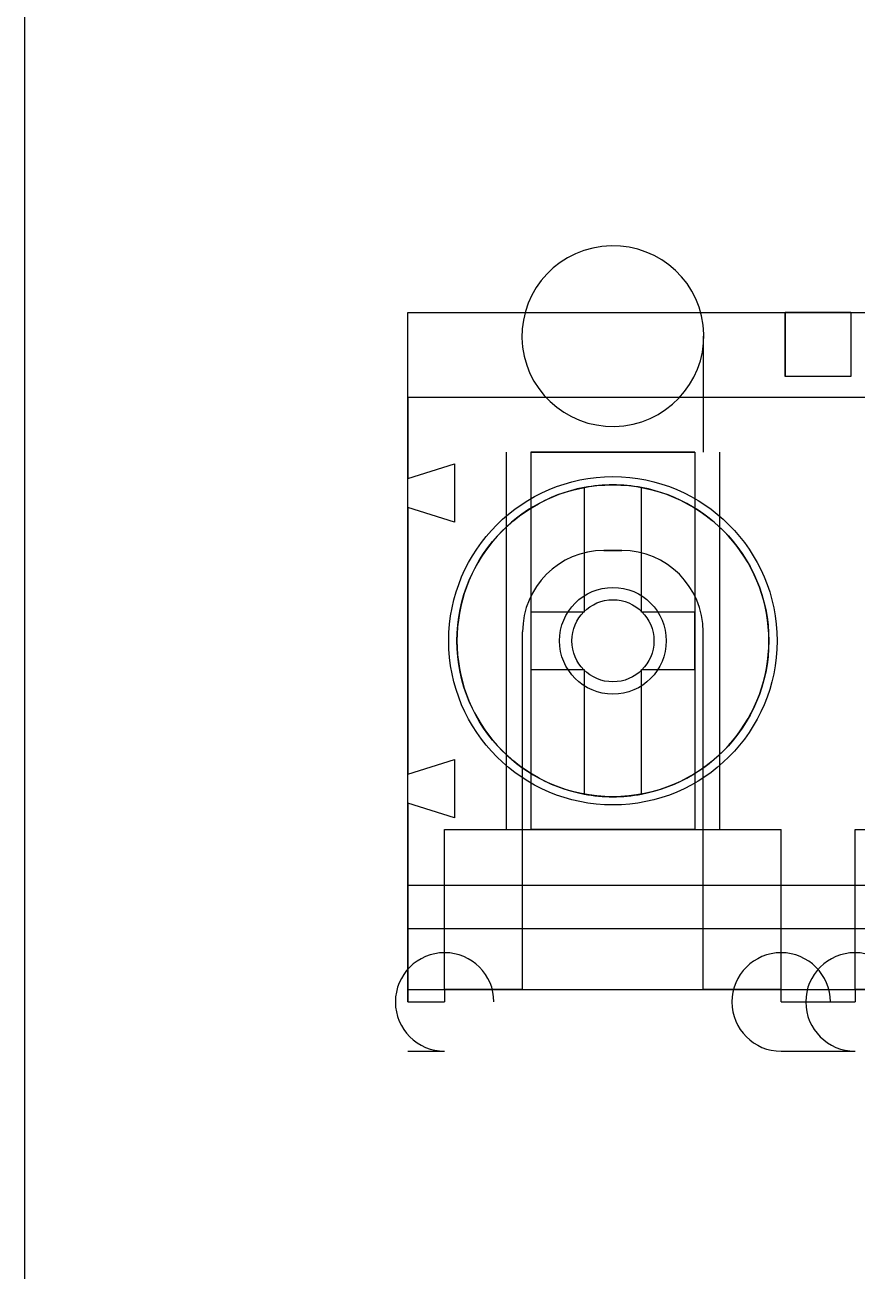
# Model space of a CAD drawing. Header units: millimetres. Extents: x 111.8 to 160, y -132.1 to -43.2.
# Drawn here: x 111.76 to 121.9, y -116.9 to -101.72 of the extents above; entities that cross this region are included whole.
import ezdxf

# ---------------------------------------------------------------- set-up
doc = ezdxf.new("R2010")
doc.units = ezdxf.units.MM
doc.layers.add('Feature', color=7, linetype='CONTINUOUS')

msp = doc.modelspace()

# ---------------------------------------------------------------- linework, layer by layer
at = {"layer": 'Feature'}
for p, q in [((111.76, -129.54), (111.76, -45.72)), ((111.76, -129.54, 1.58), (111.76, -45.72, 1.58)), ((111.76, -129.54, 1.58), (111.76, -45.72, 1.58)), ((111.76, -129.54), (111.76, -45.72)), ((116.424, -105.22, 1.63), (156.424, -105.22, 1.63)), ((116.424, -113.47, 1.63), (116.424, -105.22, 1.63)), ((116.424, -113.47, 1.63), (116.424, -105.22, 1.63)), ((116.424, -106.25, 13.03), (116.424, -105.22, 4.63)), ((116.424, -105.22, 1.63), (116.424, -105.22, 4.63)), ((116.424, -105.22, 1.63), (156.424, -105.22, 1.63)), ((116.424, -105.22, 1.63), (116.424, -105.22, 4.63)), ((116.424, -105.22, 4.63), (121.024, -105.22, 4.63)), ((116.424, -106.25, 13.03), (116.424, -105.22, 4.63)), ((116.424, -105.22, 4.63), (121.024, -105.22, 4.63)), ((121.024, -105.22, 10.99), (121.024, -105.22, 4.63)), ((121.824, -105.22, 10.99), (121.024, -105.22, 10.99)), ((121.024, -106, 10.99), (121.024, -105.22, 4.63)), ((121.024, -105.22, 10.99), (121.024, -105.22, 4.63)), ((121.024, -105.22, 10.99), (121.024, -106, 10.99)), ((121.024, -106, 10.99), (121.024, -105.22, 4.63)), ((121.824, -105.22, 10.99), (121.024, -105.22, 10.99)), ((121.024, -105.22, 10.99), (121.024, -106, 10.99)), ((121.824, -105.22, 4.63), (121.824, -105.22, 10.99)), ((121.824, -105.22, 4.63), (126.024, -105.22, 4.63)), ((121.824, -105.22, 4.63), (126.024, -105.22, 4.63)), ((121.824, -105.22, 4.63), (121.824, -106, 10.99)), ((121.824, -105.22, 10.99), (121.824, -106, 10.99)), ((121.824, -105.22, 4.63), (121.824, -105.22, 10.99)), ((121.824, -105.22, 4.63), (121.824, -106, 10.99)), ((121.824, -105.22, 10.99), (121.824, -106, 10.99)), ((120.024, -105.508, 6.98), (120.024, -106.92, 6.98)), ((120.024, -105.508, 6.98), (120.024, -106.92, 6.98)), ((121.824, -106, 10.99), (121.024, -106, 10.99)), ((121.824, -106, 10.99), (121.024, -106, 10.99)), ((116.424, -106.25, 13.03), (116.424, -107.242, 13.03)), ((116.424, -106.25, 13.03), (156.424, -106.25, 13.03)), ((116.424, -106.25, 13.03), (116.424, -107.242, 13.03)), ((116.424, -106.25, 13.03), (156.424, -106.25, 13.03)), ((117.624, -106.92, 3.68), (117.624, -111.52, 3.68)), ((117.624, -106.92, 5.58), (117.624, -106.92, 3.68)), ((117.624, -106.92, 5.58), (117.624, -111.52, 5.58)), ((117.624, -106.92, 3.68), (117.624, -111.52, 3.68)), ((117.624, -106.92, 5.58), (117.624, -111.52, 5.58)), ((117.624, -106.92, 5.58), (117.624, -106.92, 3.68)), ((117.924, -106.92, 3.38), (117.924, -111.52, 3.38)), ((117.924, -106.92, 5.88), (117.924, -111.52, 5.88)), ((117.924, -106.92, 5.88), (117.924, -111.52, 5.88)), ((118.924, -106.92, 5.88), (117.924, -106.92, 5.88)), ((117.924, -106.92, 3.38), (119.924, -106.92, 3.38)), ((117.924, -106.92, 3.38), (117.924, -111.52, 3.38)), ((118.924, -106.92, 5.88), (117.924, -106.92, 5.88)), ((117.924, -106.92, 3.38), (119.924, -106.92, 3.38)), ((119.924, -106.92, 5.88), (118.924, -106.92, 5.88)), ((119.924, -106.92, 5.88), (118.924, -106.92, 5.88)), ((119.924, -106.92, 5.88), (119.924, -111.52, 5.88)), ((119.924, -106.92, 5.88), (119.924, -111.52, 5.88)), ((119.924, -106.92, 3.38), (119.924, -111.52, 3.38)), ((119.924, -106.92, 3.38), (119.924, -111.52, 3.38)), ((120.224, -106.92, 5.58), (120.224, -111.52, 5.58)), ((120.224, -106.92, 3.68), (120.224, -106.92, 5.58)), ((120.224, -106.92, 3.68), (120.224, -111.52, 3.68)), ((120.224, -106.92, 5.58), (120.224, -111.52, 5.58)), ((120.224, -106.92, 3.68), (120.224, -111.52, 3.68)), ((120.224, -106.92, 3.68), (120.224, -106.92, 5.58)), ((116.424, -107.242, 13.03), (116.994, -107.065, 13.03)), ((116.424, -107.242, 13.03), (116.994, -107.065, 13.03)), ((116.424, -107.242, 8.73), (116.994, -107.065, 8.73)), ((116.424, -107.242, 8.73), (116.994, -107.065, 8.73)), ((116.994, -107.065, 13.03), (116.994, -107.775, 13.03)), ((116.994, -107.065, 8.73), (116.994, -107.065, 13.03)), ((116.994, -107.065, 8.73), (116.994, -107.775, 8.73)), ((116.994, -107.065, 8.73), (116.994, -107.065, 13.03)), ((116.994, -107.065, 13.03), (116.994, -107.775, 13.03)), ((116.994, -107.065, 8.73), (116.994, -107.775, 8.73)), ((116.424, -107.597, 8.73), (116.424, -107.242, 8.73)), ((116.424, -107.242, 8.73), (116.424, -107.242, 13.03)), ((116.424, -107.242, 8.73), (116.424, -107.242, 13.03)), ((116.424, -107.597, 8.73), (116.424, -107.242, 8.73)), ((118.574, -107.353, 12.83), (118.574, -107.353, 12.13)), ((118.574, -107.353, 12.13), (118.574, -108.87, 12.13)), ((118.574, -107.353, 12.83), (118.574, -108.87, 12.83)), ((118.574, -107.353, 12.83), (118.574, -108.87, 12.83)), ((118.574, -107.353, 12.83), (118.574, -107.353, 12.13)), ((118.574, -107.353, 12.13), (118.574, -108.87, 12.13)), ((119.274, -107.353, 12.83), (119.274, -107.353, 12.13)), ((119.274, -108.87, 12.83), (119.274, -107.353, 12.83)), ((119.274, -108.87, 12.13), (119.274, -107.353, 12.13)), ((119.274, -108.87, 12.83), (119.274, -107.353, 12.83)), ((119.274, -108.87, 12.13), (119.274, -107.353, 12.13)), ((119.274, -107.353, 12.83), (119.274, -107.353, 12.13)), ((116.424, -107.597, 13.03), (116.424, -110.843, 13.03)), ((116.424, -107.597, 8.73), (116.424, -107.597, 13.03)), ((116.994, -107.775, 13.03), (116.424, -107.597, 13.03)), ((116.424, -107.597, 13.03), (116.424, -110.843, 13.03)), ((116.994, -107.775, 8.73), (116.424, -107.597, 8.73)), ((116.994, -107.775, 13.03), (116.424, -107.597, 13.03)), ((116.424, -107.597, 8.73), (116.424, -107.597, 13.03)), ((116.994, -107.775, 8.73), (116.424, -107.597, 8.73)), ((116.994, -107.775, 8.73), (116.994, -107.775, 13.03)), ((116.994, -107.775, 8.73), (116.994, -107.775, 13.03)), ((118.814, -108.12, 1.63), (119.034, -108.12, 1.63)), ((119.034, -108.12, 2.43), (118.814, -108.12, 2.43)), ((118.814, -108.12, 1.63), (119.034, -108.12, 1.63)), ((119.034, -108.12, 2.43), (118.814, -108.12, 2.43)), ((118.814, -108.12, 2.43), (118.814, -108.12, 1.63)), ((118.814, -108.12, 2.43), (118.814, -108.12, 1.63)), ((119.034, -108.12, 1.63), (119.034, -108.12, 2.43)), ((119.034, -108.12, 1.63), (119.034, -108.12, 2.43)), ((118.574, -108.87, 12.13), (117.924, -108.87, 12.13)), ((117.924, -108.87, 12.13), (117.924, -109.57, 12.13)), ((117.924, -108.87, 12.83), (117.924, -109.57, 12.83)), ((118.574, -108.87, 12.83), (117.924, -108.87, 12.83)), ((118.574, -108.87, 12.83), (117.924, -108.87, 12.83)), ((118.574, -108.87, 12.13), (117.924, -108.87, 12.13)), ((117.924, -108.87, 12.83), (117.924, -108.87, 12.13)), ((117.924, -108.87, 12.83), (117.924, -108.87, 12.13)), ((117.924, -108.87, 12.13), (117.924, -109.57, 12.13)), ((117.924, -108.87, 12.83), (117.924, -109.57, 12.83)), ((118.574, -108.87, 12.83), (118.574, -108.87, 12.13)), ((118.574, -108.87, 12.83), (118.574, -108.87, 12.13)), ((119.924, -108.87, 12.83), (119.274, -108.87, 12.83)), ((119.924, -108.87, 12.13), (119.274, -108.87, 12.13)), ((119.274, -108.87, 12.13), (119.274, -108.87, 12.83)), ((119.924, -108.87, 12.83), (119.274, -108.87, 12.83)), ((119.924, -108.87, 12.13), (119.274, -108.87, 12.13)), ((119.274, -108.87, 12.13), (119.274, -108.87, 12.83)), ((119.924, -109.57, 12.83), (119.924, -108.87, 12.83)), ((119.924, -109.57, 12.13), (119.924, -108.87, 12.13)), ((119.924, -109.57, 12.13), (119.924, -108.87, 12.13)), ((119.924, -108.87, 12.83), (119.924, -108.87, 12.13)), ((119.924, -109.57, 12.83), (119.924, -108.87, 12.83)), ((119.924, -108.87, 12.83), (119.924, -108.87, 12.13)), ((117.824, -113.47, 1.63), (117.824, -109.11, 1.63)), ((117.824, -111.52, 2.43), (117.824, -109.11, 2.43)), ((117.824, -109.11, 2.43), (117.824, -109.11, 1.63)), ((117.824, -111.52, 2.43), (117.824, -109.11, 2.43)), ((117.824, -109.11, 2.43), (117.824, -109.11, 1.63)), ((117.824, -113.47, 1.63), (117.824, -109.11, 1.63)), ((120.024, -113.47, 1.63), (120.024, -109.11, 1.63)), ((120.024, -113.47, 1.63), (120.024, -109.11, 1.63)), ((120.024, -109.11, 1.63), (120.024, -109.11, 2.43)), ((120.024, -111.52, 2.43), (120.024, -109.11, 2.43)), ((120.024, -111.52, 2.43), (120.024, -109.11, 2.43)), ((120.024, -109.11, 1.63), (120.024, -109.11, 2.43)), ((119.424, -109.22, 2.43), (119.424, -109.22, -1.97)), ((119.424, -109.22, 2.43), (119.424, -109.22, -1.97)), ((119.574, -109.22), (119.574, -109.22, 1.58)), ((119.574, -109.22), (119.574, -109.22, 1.58)), ((120.824, -109.22, 8.13), (120.824, -109.22, 12.83)), ((120.824, -109.22, 8.13), (120.824, -109.22, 12.83)), ((120.924, -109.22, 13.03), (120.924, -109.22, 8.13)), ((120.924, -109.22, 13.03), (120.924, -109.22, 8.13)), ((117.924, -109.57, 12.13), (118.574, -109.57, 12.13)), ((117.924, -109.57, 12.83), (118.574, -109.57, 12.83)), ((117.924, -109.57, 12.83), (117.924, -109.57, 12.13)), ((117.924, -109.57, 12.83), (118.574, -109.57, 12.83)), ((117.924, -109.57, 12.83), (117.924, -109.57, 12.13)), ((117.924, -109.57, 12.13), (118.574, -109.57, 12.13)), ((118.574, -109.57, 12.13), (118.574, -111.087, 12.13)), ((118.574, -109.57, 12.83), (118.574, -111.087, 12.83)), ((118.574, -109.57, 12.13), (118.574, -109.57, 12.83)), ((118.574, -109.57, 12.13), (118.574, -111.087, 12.13)), ((118.574, -109.57, 12.83), (118.574, -111.087, 12.83)), ((118.574, -109.57, 12.13), (118.574, -109.57, 12.83)), ((119.274, -111.087, 12.83), (119.274, -109.57, 12.83)), ((119.274, -109.57, 12.83), (119.924, -109.57, 12.83)), ((119.274, -111.087, 12.83), (119.274, -109.57, 12.83)), ((119.274, -111.087, 12.13), (119.274, -109.57, 12.13)), ((119.274, -109.57, 12.83), (119.274, -109.57, 12.13)), ((119.274, -111.087, 12.13), (119.274, -109.57, 12.13)), ((119.274, -109.57, 12.13), (119.924, -109.57, 12.13)), ((119.274, -109.57, 12.83), (119.924, -109.57, 12.83)), ((119.274, -109.57, 12.83), (119.274, -109.57, 12.13)), ((119.274, -109.57, 12.13), (119.924, -109.57, 12.13)), ((119.924, -109.57, 12.83), (119.924, -109.57, 12.13)), ((119.924, -109.57, 12.83), (119.924, -109.57, 12.13)), ((116.424, -110.843, 13.03), (116.994, -110.665, 13.03)), ((116.424, -110.843, 13.03), (116.994, -110.665, 13.03)), ((116.424, -110.843, 8.73), (116.994, -110.665, 8.73)), ((116.424, -110.843, 8.73), (116.994, -110.665, 8.73)), ((116.994, -110.665, 13.03), (116.994, -111.375, 13.03)), ((116.994, -110.665, 8.73), (116.994, -110.665, 13.03)), ((116.994, -110.665, 8.73), (116.994, -111.375, 8.73)), ((116.994, -110.665, 8.73), (116.994, -110.665, 13.03)), ((116.994, -110.665, 13.03), (116.994, -111.375, 13.03)), ((116.994, -110.665, 8.73), (116.994, -111.375, 8.73)), ((116.424, -111.198, 8.73), (116.424, -110.843, 8.73)), ((116.424, -110.843, 8.73), (116.424, -110.843, 13.03)), ((116.424, -110.843, 8.73), (116.424, -110.843, 13.03)), ((116.424, -111.198, 8.73), (116.424, -110.843, 8.73)), ((118.574, -111.087, 12.83), (118.574, -111.087, 12.13)), ((118.574, -111.087, 12.83), (118.574, -111.087, 12.13)), ((119.274, -111.087, 12.83), (119.274, -111.087, 12.13)), ((119.274, -111.087, 12.83), (119.274, -111.087, 12.13)), ((116.994, -111.375, 13.03), (116.424, -111.197, 13.03)), ((116.994, -111.375, 8.73), (116.424, -111.197, 8.73)), ((116.994, -111.375, 13.03), (116.424, -111.197, 13.03)), ((116.994, -111.375, 8.73), (116.424, -111.197, 8.73)), ((116.424, -111.198, 13.03), (116.424, -112.196, 13.03)), ((116.424, -111.198, 8.73), (116.424, -111.198, 13.03)), ((116.424, -111.198, 13.03), (116.424, -112.196, 13.03)), ((116.424, -111.198, 8.73), (116.424, -111.198, 13.03)), ((116.994, -111.375, 8.73), (116.994, -111.375, 13.03)), ((116.994, -111.375, 8.73), (116.994, -111.375, 13.03)), ((116.874, -111.52, 2.43), (116.874, -111.52, 8.13)), ((116.874, -111.52, 8.13), (120.974, -111.52, 8.13)), ((116.874, -111.52, 2.43), (117.824, -111.52, 2.43)), ((116.874, -113.47, 8.13), (116.874, -111.52, 8.13)), ((116.874, -111.52, 8.13), (120.974, -111.52, 8.13)), ((116.874, -113.47, 2.43), (116.874, -111.52, 2.43)), ((116.874, -111.52, 2.43), (116.874, -111.52, 8.13)), ((116.874, -113.47, 8.13), (116.874, -111.52, 8.13)), ((116.874, -113.47, 2.43), (116.874, -111.52, 2.43)), ((116.874, -111.52, 2.43), (117.824, -111.52, 2.43)), ((117.624, -111.52, 5.58), (117.624, -111.52, 3.68)), ((117.624, -111.52, 5.58), (117.624, -111.52, 3.68)), ((117.824, -111.52, 2.43), (120.024, -111.52, 2.43)), ((117.824, -113.47, 2.43), (117.824, -111.52, 2.43)), ((117.824, -111.52, 2.43), (120.024, -111.52, 2.43)), ((117.824, -113.47, 2.43), (117.824, -111.52, 2.43)), ((117.924, -111.52, 3.38), (119.924, -111.52, 3.38)), ((119.924, -111.52, 5.88), (117.924, -111.52, 5.88)), ((119.924, -111.52, 5.88), (117.924, -111.52, 5.88)), ((117.924, -111.52, 3.38), (119.924, -111.52, 3.38)), ((120.024, -113.47, 2.43), (120.024, -111.52, 2.43)), ((120.024, -111.52, 2.43), (120.974, -111.52, 2.43)), ((120.024, -111.52, 2.43), (120.974, -111.52, 2.43)), ((120.024, -113.47, 2.43), (120.024, -111.52, 2.43)), ((120.224, -111.52, 3.68), (120.224, -111.52, 5.58)), ((120.224, -111.52, 3.68), (120.224, -111.52, 5.58)), ((120.974, -113.47, 8.13), (120.974, -111.52, 8.13)), ((120.974, -111.52, 2.43), (120.974, -111.52, 8.13)), ((120.974, -113.47, 2.43), (120.974, -111.52, 2.43)), ((120.974, -113.47, 2.43), (120.974, -111.52, 2.43)), ((120.974, -111.52, 2.43), (120.974, -111.52, 8.13)), ((120.974, -113.47, 8.13), (120.974, -111.52, 8.13)), ((121.874, -113.47, 2.43), (121.874, -111.52, 2.43)), ((121.874, -111.52, 2.43), (121.874, -111.52, 8.13)), ((121.874, -113.47, 8.13), (121.874, -111.52, 8.13)), ((121.874, -113.47, 2.43), (121.874, -111.52, 2.43)), ((121.874, -111.52, 2.43), (122.824, -111.52, 2.43)), ((121.874, -113.47, 8.13), (121.874, -111.52, 8.13)), ((121.874, -111.52, 8.13), (125.974, -111.52, 8.13)), ((121.874, -111.52, 2.43), (121.874, -111.52, 8.13)), ((121.874, -111.52, 8.13), (125.974, -111.52, 8.13)), ((121.874, -111.52, 2.43), (122.824, -111.52, 2.43)), ((116.424, -112.196, 13.03), (156.424, -112.196, 13.03)), ((116.424, -112.196, 13.03), (116.424, -112.726, 8.73)), ((116.424, -112.196, 13.03), (116.424, -112.726, 8.73)), ((116.424, -112.196, 13.03), (156.424, -112.196, 13.03)), ((116.424, -112.726, 8.73), (156.424, -112.726, 8.73)), ((116.424, -112.726, 8.73), (116.424, -113.62, 8.73)), ((116.424, -112.726, 8.73), (156.424, -112.726, 8.73)), ((116.424, -112.726, 8.73), (116.424, -113.62, 8.73)), ((116.424, -113.47, 1.63), (117.824, -113.47, 1.63)), ((116.424, -113.47, 5.23), (116.424, -113.47, 1.63)), ((116.424, -113.62, 5.23), (116.424, -113.47, 5.23)), ((116.424, -113.47, 5.23), (116.424, -113.47, 1.63)), ((116.424, -113.47, 1.63), (117.824, -113.47, 1.63)), ((116.424, -113.47, 5.23), (116.874, -113.47, 5.23)), ((116.424, -113.62, 5.23), (116.424, -113.47, 5.23)), ((116.424, -113.47, 5.23), (116.874, -113.47, 5.23)), ((116.874, -113.47, 8.73), (120.974, -113.47, 8.73)), ((116.874, -113.47, 8.13), (116.874, -113.47, 8.73)), ((116.874, -113.47, 8.13), (120.974, -113.47, 8.13)), ((116.874, -113.47, 8.73), (116.874, -113.62, 8.73)), ((116.874, -113.47, 8.73), (120.974, -113.47, 8.73)), ((116.874, -113.47, 8.13), (120.974, -113.47, 8.13)), ((116.874, -113.47, 2.43), (116.874, -113.47, 5.23)), ((116.874, -113.47, 8.13), (116.874, -113.47, 8.73)), ((116.874, -113.47, 8.73), (116.874, -113.62, 8.73)), ((116.874, -113.47, 5.23), (116.874, -113.62, 5.23)), ((117.824, -113.47, 2.43), (116.874, -113.47, 2.43)), ((117.824, -113.47, 2.43), (116.874, -113.47, 2.43)), ((116.874, -113.47, 2.43), (116.874, -113.47, 5.23)), ((116.874, -113.47, 5.23), (116.874, -113.62, 5.23)), ((117.824, -113.47, 2.43), (117.824, -113.47, 1.63)), ((117.824, -113.47, 2.43), (117.824, -113.47, 1.63)), ((120.024, -113.47, 1.63), (120.024, -113.47, 2.43)), ((120.974, -113.47, 2.43), (120.024, -113.47, 2.43)), ((120.024, -113.47, 1.63), (122.824, -113.47, 1.63)), ((120.974, -113.47, 2.43), (120.024, -113.47, 2.43)), ((120.024, -113.47, 1.63), (122.824, -113.47, 1.63)), ((120.024, -113.47, 1.63), (120.024, -113.47, 2.43)), ((120.974, -113.62, 5.23), (120.974, -113.47, 5.23)), ((120.974, -113.47, 5.23), (121.874, -113.47, 5.23)), ((120.974, -113.47, 8.13), (120.974, -113.47, 8.73)), ((120.974, -113.47, 5.23), (120.974, -113.47, 2.43)), ((120.974, -113.62, 5.23), (120.974, -113.47, 5.23)), ((120.974, -113.62, 8.73), (120.974, -113.47, 8.73)), ((120.974, -113.47, 5.23), (120.974, -113.47, 2.43)), ((120.974, -113.47, 5.23), (121.874, -113.47, 5.23)), ((120.974, -113.47, 8.13), (120.974, -113.47, 8.73)), ((120.974, -113.62, 8.73), (120.974, -113.47, 8.73)), ((121.874, -113.47, 5.23), (121.874, -113.62, 5.23)), ((121.874, -113.47, 2.43), (121.874, -113.47, 5.23)), ((122.824, -113.47, 2.43), (121.874, -113.47, 2.43)), ((121.874, -113.47, 2.43), (121.874, -113.47, 5.23)), ((121.874, -113.47, 8.13), (121.874, -113.47, 8.73)), ((121.874, -113.47, 8.73), (121.874, -113.62, 8.73)), ((121.874, -113.47, 5.23), (121.874, -113.62, 5.23)), ((121.874, -113.47, 8.73), (121.874, -113.62, 8.73)), ((121.874, -113.47, 8.73), (125.974, -113.47, 8.73)), ((122.824, -113.47, 2.43), (121.874, -113.47, 2.43)), ((121.874, -113.47, 8.73), (125.974, -113.47, 8.73)), ((121.874, -113.47, 8.13), (121.874, -113.47, 8.73)), ((121.874, -113.47, 8.13), (125.974, -113.47, 8.13)), ((121.874, -113.47, 8.13), (125.974, -113.47, 8.13)), ((116.424, -113.62, 8.73), (116.874, -113.62, 8.73)), ((116.424, -113.62, 8.73), (116.874, -113.62, 8.73)), ((116.424, -113.62, 5.23), (116.874, -113.62, 5.23)), ((116.424, -113.62, 5.23), (116.874, -113.62, 5.23)), ((120.974, -113.62, 5.23), (121.874, -113.62, 5.23)), ((120.974, -113.62, 5.23), (121.874, -113.62, 5.23)), ((120.974, -113.62, 8.73), (121.874, -113.62, 8.73)), ((120.974, -113.62, 8.73), (121.874, -113.62, 8.73)), ((116.424, -114.22, 8.13), (116.424, -114.22, 5.83)), ((116.424, -114.22, 8.13), (116.874, -114.22, 8.13)), ((116.424, -114.22, 5.83), (116.874, -114.22, 5.83)), ((116.424, -114.22, 8.13), (116.424, -114.22, 5.83)), ((116.424, -114.22, 8.13), (116.874, -114.22, 8.13)), ((116.424, -114.22, 5.83), (116.874, -114.22, 5.83)), ((116.874, -114.22, 5.83), (116.874, -114.22, 8.13)), ((116.874, -114.22, 5.83), (116.874, -114.22, 8.13)), ((120.974, -114.22, 8.13), (120.974, -114.22, 5.83)), ((120.974, -114.22, 5.83), (121.874, -114.22, 5.83)), ((120.974, -114.22, 8.13), (121.874, -114.22, 8.13)), ((120.974, -114.22, 8.13), (120.974, -114.22, 5.83)), ((120.974, -114.22, 8.13), (121.874, -114.22, 8.13)), ((120.974, -114.22, 5.83), (121.874, -114.22, 5.83)), ((121.874, -114.22, 5.83), (121.874, -114.22, 8.13)), ((121.874, -114.22, 5.83), (121.874, -114.22, 8.13))]:
    msp.add_line(p, q, dxfattribs=at)
for radius in [2, 2, 2, 2, 1.9, 1.9, 0.65, 0.65, 0.65, 0.65, 0.5, 0.5, 0.5, 0.5]:
    msp.add_circle((118.924, -109.22), radius, dxfattribs=at)
for centre, radius, start, end in [((118.924, -106.92, 6.98), 1.1, 0, 0), ((118.924, -106.92, 6.98), 1.1, 0, 0), ((119.924, -106.92, 5.58), 0.3, 0, 0), ((119.924, -106.92, 5.58), 0.3, 0, 0), ((117.924, -106.92, 3.68), 0, 180, 0), ((117.924, -106.92, 5.58), 0, 180, 0), ((117.924, -106.92, 5.58), 0, 180, 0), ((117.924, -106.92, 3.68), 0, 180, 0), ((118.924, -106.92, 6.98), 0.00000000742, 0, 0), ((118.924, -106.92, 6.98), 0.00000000742, 0, 0), ((119.924, -106.92, 3.68), 0, 0, 0), ((119.924, -106.92, 3.68), 0, 0, 0), ((118.924, -109.22, 12.13), 1.9, 79.3849, 100.615), ((118.924, -109.22, 12.13), 1.9, 79.3849, 100.615), ((118.924, -109.22, 12.83), 1.9, 100.615, -100.615), ((118.924, -109.22, 12.83), 1.9, 100.615, -100.615), ((118.924, -109.22, 12.83), 1.9, 0, 79.3849), ((118.924, -109.22, 12.83), 1.9, 0, 79.3849), ((118.814, -109.11, 1.63), 0.99, 90, 180), ((118.814, -109.11, 2.43), 0.99, 90, 180), ((118.814, -109.11, 2.43), 0.99, 90, 180), ((118.814, -109.11, 1.63), 0.99, 90, 180), ((119.034, -109.11, 1.63), 0.99, 0, 90), ((119.034, -109.11, 2.43), 0.99, 0, 90), ((119.034, -109.11, 1.63), 0.99, 0, 90), ((119.034, -109.11, 2.43), 0.99, 0, 90), ((118.924, -109.22, 12.83), 1.9, -79.3849, 0), ((118.924, -109.22, 12.83), 1.9, -79.3849, 0), ((118.924, -109.22, 12.13), 1.9, -100.615, -79.3849), ((118.924, -109.22, 12.13), 1.9, -100.615, -79.3849), ((119.924, -111.52, 5.58), 0.3, 0, 0), ((119.924, -111.52, 5.58), 0.3, 0, 0), ((117.924, -111.52, 3.68), 0, 180, 0), ((117.924, -111.52, 5.58), 0, 180, 0), ((117.924, -111.52, 3.68), 0, 180, 0), ((117.924, -111.52, 5.58), 0, 180, 0), ((119.924, -111.52, 3.68), 0, 0, 0), ((119.924, -111.52, 3.68), 0, 0, 0), ((116.874, -113.62, 5.83), 0.6, 0, -90), ((116.874, -113.62, 5.83), 0.6, 0, -90), ((120.974, -113.62, 5.83), 0.6, 0, -90), ((120.974, -113.62, 5.83), 0.6, 0, -90), ((121.874, -113.62, 5.83), 0.6, 0, -90), ((121.874, -113.62, 5.83), 0.6, 0, -90), ((116.424, -113.62, 5.83), 0, -90, 0), ((116.424, -113.62, 8.13), 0, -90, 0), ((116.424, -113.62, 8.13), 0, -90, 0), ((116.424, -113.62, 5.83), 0, -90, 0), ((116.874, -113.62, 8.13), 0, -90, 0), ((116.874, -113.62, 8.13), 0, -90, 0), ((120.974, -113.62, 8.13), 0, -90, 0), ((120.974, -113.62, 8.13), 0, -90, 0), ((121.874, -113.62, 8.13), 0, -90, 0), ((121.874, -113.62, 8.13), 0, -90, 0)]:
    msp.add_arc(centre, radius, start, end, dxfattribs=at)
msp.add_ellipse((118.924, -105.508, 6.98), major_axis=(1.1, 0.1349), ratio=0.992566, start_param=0, end_param=6.28318, dxfattribs=at)
msp.add_ellipse((118.924, -105.508, 6.98), major_axis=(1.1, 0.1349), ratio=0.992566, start_param=0, end_param=6.28318, dxfattribs=at)

doc.saveas('drawing.dxf')
